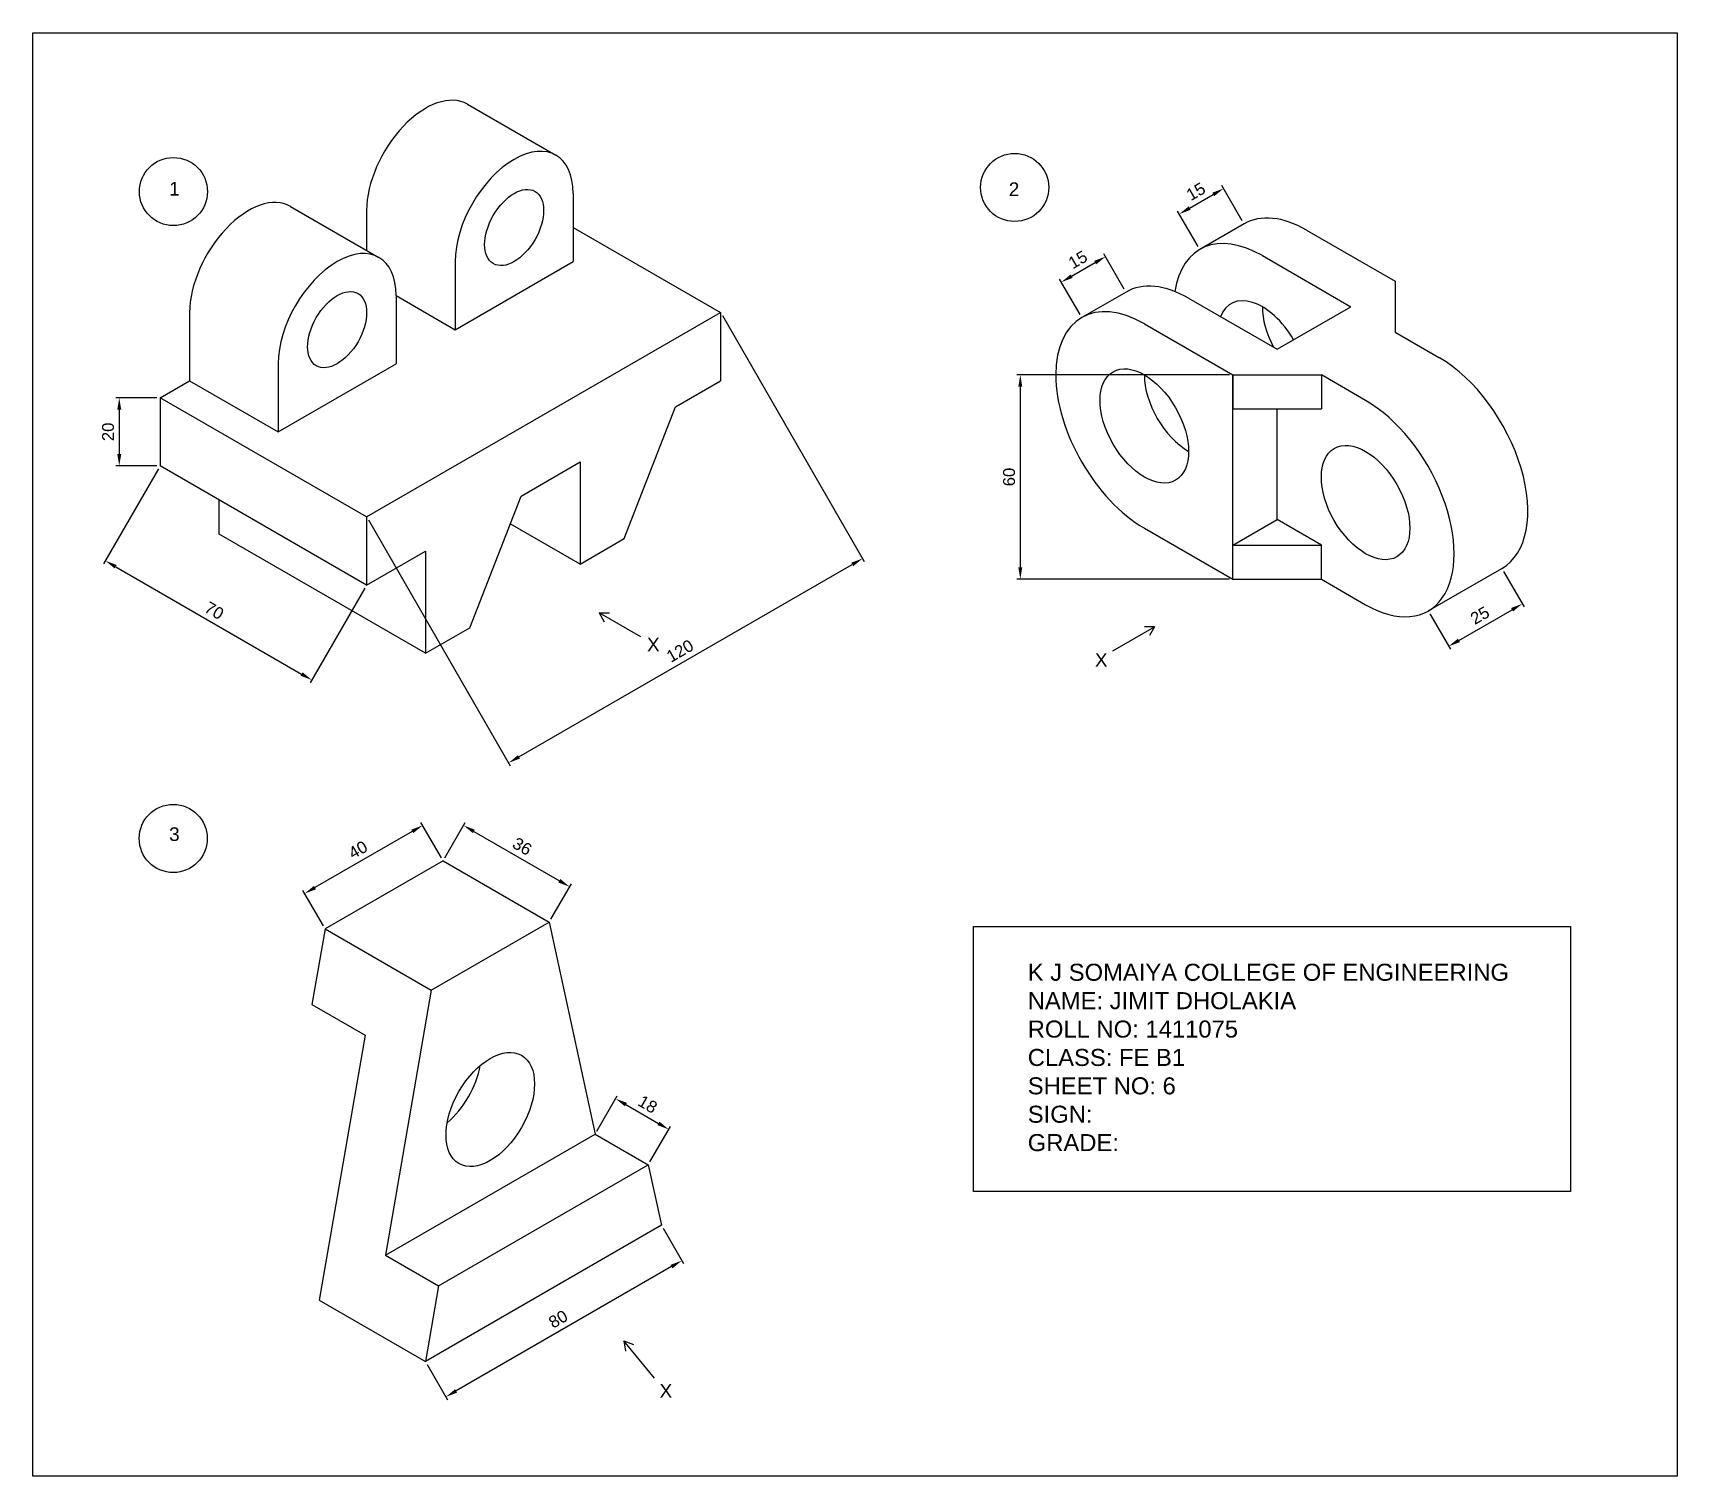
# Model space of a CAD drawing. Header units: millimetres. Extents: x 3004 to 3487, y 444 to 868.
import ezdxf

# ---------------------------------------------------------------- set-up
doc = ezdxf.new("R2010")
doc.units = ezdxf.units.MM
doc.layers.add('AM_5', color=3, linetype='Continuous', lineweight=25)
doc.styles.get("Standard").update_dxf_attribs({"font": 'ARIAL.TTF'})
doc.dimstyles.new('AM_ISO$0', dxfattribs={"dimtxt": 3.5, "dimasz": 3.5, "dimexe": 1, "dimexo": 1, "dimgap": 1.5, "dimtad": 1, "dimdsep": 46, "dimtxsty": 'Standard', "dimcen": 0, "dimclrd": 256, "dimclre": 256, "dimclrt": 2, "dimadec": 0, "dimazin": 2, "dimtp": 0.1, "dimtm": 0.1, "dimtfac": 0.71, "dimtdec": 3, "dimtmove": 0, "dimatfit": 3, "dimfxl": 1, "dimlwd": -1, "dimlwe": -1, "dimarcsym": 1})

# ---------------------------------------------------------------- blocks, each defined once
blk = doc.blocks.new('*D2')
at = {"layer": 'AM_5', "linetype": 'ByBlock', "transparency": 16777216}
for p, q in [((3355.48, 767.23), (3293.09, 767.23)), ((3294.09, 763.73), (3294.09, 710.73)), ((3355.48, 707.23), (3293.09, 707.23))]:
    blk.add_line(p, q, dxfattribs=at)
at = {"layer": 'AM_5', "transparency": 16777216}
for points in [[(3293.51, 763.73), (3294.67, 763.73), (3294.09, 767.23)], [(3293.51, 710.73), (3294.67, 710.73), (3294.09, 707.23)]]:
    blk.add_solid(points, dxfattribs=at)
at = {"layer": 'Defpoints', "color": 0, "transparency": 16777216}
for p in [(3356.48, 767.23), (3294.09, 707.23), (3356.48, 707.23)]:
    blk.add_point(p, dxfattribs=at)
at = {"layer": 'AM_5', "color": 2, "transparency": 16777216, "insert": (3290.8, 737.23), "char_height": 3.5, "attachment_point": 5, "rotation": 90}
blk.add_mtext('60', dxfattribs=at)
blk = doc.blocks.new('*D3')
at = {"layer": 'AM_5', "linetype": 'ByBlock', "transparency": 16777216}
for p, q in [((3324.62, 792.41), (3318.62, 802.81)), ((3309.16, 796.19), (3316.09, 800.19)), ((3311.63, 784.91), (3305.63, 795.31))]:
    blk.add_line(p, q, dxfattribs=at)
at = {"layer": 'AM_5', "transparency": 16777216}
for points in [[(3315.8, 800.7), (3316.38, 799.69), (3319.12, 801.94)], [(3308.87, 796.7), (3309.45, 795.69), (3306.13, 794.44)]]:
    blk.add_solid(points, dxfattribs=at)
at = {"layer": 'Defpoints', "color": 0, "transparency": 16777216}
for p in [(3319.12, 801.94), (3325.12, 791.55), (3312.13, 784.05)]:
    blk.add_point(p, dxfattribs=at)
at = {"layer": 'AM_5', "color": 2, "transparency": 16777216, "insert": (3310.98, 801.04), "char_height": 3.5, "attachment_point": 5, "rotation": 30}
blk.add_mtext('15', dxfattribs=at)
blk = doc.blocks.new('*D4')
at = {"layer": 'AM_5', "linetype": 'ByBlock', "transparency": 16777216}
for p, q in [((3359.26, 812.41), (3353.26, 822.81)), ((3343.8, 816.19), (3350.73, 820.19)), ((3346.27, 804.91), (3340.27, 815.31))]:
    blk.add_line(p, q, dxfattribs=at)
at = {"layer": 'AM_5', "transparency": 16777216}
for points in [[(3350.44, 820.7), (3351.02, 819.69), (3353.76, 821.94)], [(3343.51, 816.7), (3344.09, 815.69), (3340.77, 814.44)]]:
    blk.add_solid(points, dxfattribs=at)
at = {"layer": 'Defpoints', "color": 0, "transparency": 16777216}
for p in [(3353.76, 821.94), (3359.76, 811.55), (3346.77, 804.05)]:
    blk.add_point(p, dxfattribs=at)
at = {"layer": 'AM_5', "color": 2, "transparency": 16777216, "insert": (3345.62, 821.04), "char_height": 3.5, "attachment_point": 5, "rotation": 30}
blk.add_mtext('15', dxfattribs=at)
blk = doc.blocks.new('*D5')
at = {"layer": 'AM_5', "linetype": 'ByBlock', "transparency": 16777216}
for p, q in [((3041.08, 739.63), (3025, 711.77)), ((3028.53, 710.89), (3083.09, 679.39)), ((3101.71, 704.63), (3085.63, 676.77))]:
    blk.add_line(p, q, dxfattribs=at)
at = {"layer": 'AM_5', "transparency": 16777216}
for points in [[(3028.83, 711.4), (3028.24, 710.39), (3025.5, 712.64)], [(3083.39, 679.9), (3082.8, 678.89), (3086.13, 677.64)]]:
    blk.add_solid(points, dxfattribs=at)
at = {"layer": 'Defpoints', "color": 0, "transparency": 16777216}
for p in [(3041.58, 740.49), (3102.21, 705.49), (3086.13, 677.64)]:
    blk.add_point(p, dxfattribs=at)
at = {"layer": 'AM_5', "color": 2, "transparency": 16777216, "insert": (3057.46, 697.99), "char_height": 3.5, "attachment_point": 5, "rotation": 330}
blk.add_mtext('70', dxfattribs=at)
blk = doc.blocks.new('*D6')
at = {"layer": 'AM_5', "linetype": 'ByBlock', "transparency": 16777216}
for p, q in [((3206.63, 784.63), (3248.3, 712.45)), ((3102.71, 724.63), (3144.38, 652.45)), ((3146.91, 655.07), (3244.77, 711.57))]:
    blk.add_line(p, q, dxfattribs=at)
at = {"layer": 'AM_5', "transparency": 16777216}
for points in [[(3244.48, 712.07), (3245.06, 711.06), (3247.8, 713.32)], [(3146.62, 655.57), (3147.2, 654.56), (3143.88, 653.32)]]:
    blk.add_solid(points, dxfattribs=at)
at = {"layer": 'Defpoints', "color": 0, "transparency": 16777216}
for p in [(3206.13, 785.49), (3102.21, 725.49), (3247.8, 713.32)]:
    blk.add_point(p, dxfattribs=at)
at = {"layer": 'AM_5', "color": 2, "transparency": 16777216, "insert": (3194.19, 686.17), "char_height": 3.5, "attachment_point": 5, "rotation": 30}
blk.add_mtext('120', dxfattribs=at)
blk = doc.blocks.new('*D7')
at = {"layer": 'AM_5', "linetype": 'ByBlock', "transparency": 16777216}
for p, q in [((3115.61, 633.18), (3087.03, 616.68)), ((3124.14, 625.41), (3118.14, 635.8)), ((3089.5, 605.41), (3083.5, 615.8))]:
    blk.add_line(p, q, dxfattribs=at)
at = {"layer": 'AM_5', "transparency": 16777216}
for points in [[(3115.32, 633.69), (3115.9, 632.68), (3118.64, 634.93)], [(3086.74, 617.19), (3087.32, 616.18), (3084, 614.93)]]:
    blk.add_solid(points, dxfattribs=at)
at = {"layer": 'Defpoints', "color": 0, "transparency": 16777216}
for p in [(3124.64, 624.54), (3084, 614.93), (3090, 604.54)]:
    blk.add_point(p, dxfattribs=at)
at = {"layer": 'AM_5', "color": 2, "transparency": 16777216, "insert": (3099.67, 627.78), "char_height": 3.5, "attachment_point": 5, "rotation": 30}
blk.add_mtext('40', dxfattribs=at)
blk = doc.blocks.new('*D8')
at = {"layer": 'AM_5', "linetype": 'ByBlock', "transparency": 16777216}
for p, q in [((3189.22, 516.67), (3195.22, 506.28)), ((3191.69, 505.4), (3128.47, 468.9)), ((3119.94, 476.67), (3125.94, 466.28))]:
    blk.add_line(p, q, dxfattribs=at)
at = {"layer": 'AM_5', "transparency": 16777216}
for points in [[(3191.4, 505.9), (3191.98, 504.89), (3194.72, 507.15)], [(3128.18, 469.4), (3128.76, 468.39), (3125.44, 467.15)]]:
    blk.add_solid(points, dxfattribs=at)
at = {"layer": 'Defpoints', "color": 0, "transparency": 16777216}
for p in [(3188.72, 517.54), (3119.44, 477.54), (3125.44, 467.15)]:
    blk.add_point(p, dxfattribs=at)
at = {"layer": 'AM_5', "color": 2, "transparency": 16777216, "insert": (3158.44, 489.99), "char_height": 3.5, "attachment_point": 5, "rotation": 30}
blk.add_mtext('80', dxfattribs=at)
blk = doc.blocks.new('*D9')
at = {"layer": 'AM_5', "linetype": 'ByBlock', "transparency": 16777216}
for p, q in [((3169.79, 545.18), (3175.79, 555.58)), ((3178.32, 552.96), (3187.84, 547.46)), ((3185.37, 536.18), (3191.37, 546.58))]:
    blk.add_line(p, q, dxfattribs=at)
at = {"layer": 'AM_5', "transparency": 16777216}
for points in [[(3178.61, 553.47), (3178.03, 552.45), (3175.29, 554.71)], [(3188.14, 547.97), (3187.55, 546.95), (3190.87, 545.71)]]:
    blk.add_solid(points, dxfattribs=at)
at = {"layer": 'Defpoints', "color": 0, "transparency": 16777216}
for p in [(3190.87, 545.71), (3169.29, 544.32), (3184.87, 535.32)]:
    blk.add_point(p, dxfattribs=at)
at = {"layer": 'AM_5', "color": 2, "transparency": 16777216, "insert": (3184.72, 553.06), "char_height": 3.5, "attachment_point": 5, "rotation": 330}
blk.add_mtext('18', dxfattribs=at)
blk = doc.blocks.new('*D10')
at = {"layer": 'AM_5', "linetype": 'ByBlock', "transparency": 16777216}
for p, q in [((3125.14, 625.41), (3131.14, 635.8)), ((3133.67, 633.18), (3158.78, 618.68)), ((3156.31, 607.41), (3162.31, 617.8))]:
    blk.add_line(p, q, dxfattribs=at)
at = {"layer": 'AM_5', "transparency": 16777216}
for points in [[(3133.96, 633.69), (3133.38, 632.68), (3130.64, 634.93)], [(3159.08, 619.19), (3158.49, 618.18), (3161.81, 616.93)]]:
    blk.add_solid(points, dxfattribs=at)
at = {"layer": 'Defpoints', "color": 0, "transparency": 16777216}
for p in [(3124.64, 624.54), (3161.81, 616.93), (3155.81, 606.54)]:
    blk.add_point(p, dxfattribs=at)
at = {"layer": 'AM_5', "color": 2, "transparency": 16777216, "insert": (3147.87, 628.78), "char_height": 3.5, "attachment_point": 5, "rotation": 330}
blk.add_mtext('36', dxfattribs=at)
blk = doc.blocks.new('*D11')
at = {"layer": 'AM_5', "linetype": 'ByBlock', "transparency": 16777216}
for p, q in [((3040.58, 760.49), (3028.58, 760.49)), ((3029.58, 756.99), (3029.58, 743.99)), ((3040.58, 740.49), (3028.58, 740.49))]:
    blk.add_line(p, q, dxfattribs=at)
at = {"layer": 'AM_5', "transparency": 16777216}
for points in [[(3029, 756.99), (3030.17, 756.99), (3029.58, 760.49)], [(3029, 743.99), (3030.17, 743.99), (3029.58, 740.49)]]:
    blk.add_solid(points, dxfattribs=at)
at = {"layer": 'Defpoints', "color": 0, "transparency": 16777216}
for p in [(3041.58, 760.49), (3029.58, 740.49), (3041.58, 740.49)]:
    blk.add_point(p, dxfattribs=at)
at = {"layer": 'AM_5', "color": 2, "transparency": 16777216, "insert": (3026.3, 750.49), "char_height": 3.5, "attachment_point": 5, "rotation": 90}
blk.add_mtext('20', dxfattribs=at)
blk = doc.blocks.new('*D12')
at = {"layer": 'AM_5', "linetype": 'ByBlock', "transparency": 16777216}
for p, q in [((3435.98, 709.54), (3441.98, 699.15)), ((3414.33, 697.04), (3420.33, 686.65)), ((3422.86, 689.27), (3438.44, 698.27))]:
    blk.add_line(p, q, dxfattribs=at)
at = {"layer": 'AM_5', "transparency": 16777216}
for points in [[(3438.15, 698.77), (3438.74, 697.76), (3441.48, 700.02)], [(3422.56, 689.77), (3423.15, 688.76), (3419.83, 687.52)]]:
    blk.add_solid(points, dxfattribs=at)
at = {"layer": 'Defpoints', "color": 0, "transparency": 16777216}
for p in [(3435.48, 710.41), (3441.48, 700.02), (3413.83, 697.91)]:
    blk.add_point(p, dxfattribs=at)
at = {"layer": 'AM_5', "color": 2, "transparency": 16777216, "insert": (3429.01, 696.61), "char_height": 3.5, "attachment_point": 5, "rotation": 30}
blk.add_mtext('25', dxfattribs=at)

msp = doc.modelspace()

# ---------------------------------------------------------------- linework, layer by layer
for p, q in [((3131.774, 846.707), (3157.755, 831.707)), ((3079.813, 816.707), (3105.794, 801.707)), ((3162.828, 820.494), (3162.828, 800.494)), ((3102.207, 815.494), (3102.207, 803.778)), ((3359.762, 811.548), (3346.772, 804.048)), ((3162.828, 810.494), (3206.13, 785.494)), ((3378.133, 809.728), (3404.114, 794.728)), ((3365.143, 802.228), (3391.124, 787.228)), ((3128.187, 800.494), (3128.187, 780.494)), ((3128.187, 780.494), (3162.828, 800.494)), ((3404.114, 794.728), (3404.114, 779.728)), ((3110.867, 790.494), (3110.867, 770.494)), ((3110.867, 790.494), (3128.187, 780.494)), ((3325.121, 791.548), (3312.131, 784.048)), ((3343.492, 789.728), (3369.473, 774.728)), ((3343.492, 789.728), (3369.473, 774.728)), ((3369.473, 774.728), (3391.124, 787.228)), ((3050.245, 785.494), (3050.245, 765.494)), ((3102.207, 725.494), (3206.13, 785.494)), ((3206.13, 785.494), (3206.13, 765.494)), ((3330.502, 782.228), (3356.483, 767.228)), ((3404.114, 779.728), (3417.104, 772.228)), ((3076.226, 770.494), (3076.226, 750.494)), ((3076.226, 750.494), (3110.867, 770.494)), ((3041.585, 760.494), (3050.245, 765.494)), ((3050.245, 765.494), (3076.226, 750.494)), ((3192.828, 757.815), (3206.13, 765.494)), ((3356.483, 707.228), (3356.483, 767.228)), ((3356.483, 767.228), (3356.483, 757.228)), ((3356.483, 767.228), (3382.463, 767.228)), ((3382.463, 767.228), (3382.463, 757.228)), ((3395.454, 759.728), (3382.463, 767.228)), ((3102.207, 725.494), (3041.585, 760.494)), ((3041.585, 760.494), (3041.585, 740.494)), ((3177.828, 719.154), (3192.828, 757.815)), ((3356.483, 757.228), (3382.463, 757.228)), ((3369.473, 724.728), (3369.473, 757.228)), ((3369.473, 724.728), (3369.473, 757.228)), ((3102.207, 705.494), (3041.585, 740.494)), ((3147.517, 731.654), (3164.838, 741.654)), ((3164.838, 741.654), (3164.838, 711.654)), ((3058.905, 720.494), (3058.905, 730.494)), ((3132.517, 692.994), (3147.517, 731.654)), ((3102.207, 725.494), (3102.207, 705.494)), ((3356.483, 717.228), (3369.473, 724.728)), ((3382.463, 717.228), (3369.473, 724.728)), ((3119.527, 685.494), (3058.905, 720.494)), ((3164.838, 711.654), (3144.348, 723.484)), ((3330.502, 722.228), (3356.483, 707.228)), ((3102.207, 705.494), (3119.527, 715.494)), ((3119.527, 715.494), (3119.527, 685.494)), ((3164.838, 711.654), (3177.828, 719.154)), ((3356.483, 707.228), (3356.483, 717.228)), ((3356.483, 717.228), (3382.463, 717.228)), ((3382.463, 707.228), (3382.463, 717.228)), ((3413.825, 697.909), (3435.476, 710.409)), ((3356.483, 707.228), (3382.463, 707.228)), ((3382.463, 707.228), (3395.454, 699.728)), ((3182.695, 690.282), (3170.474, 697.338)), ((3170.474, 697.338), (3173.474, 697.338)), ((3170.474, 697.338), (3171.974, 694.74)), ((3119.527, 685.494), (3132.517, 692.994)), ((3321.283, 686.211), (3333.504, 693.267)), ((3333.504, 693.267), (3330.504, 693.267)), ((3333.504, 693.267), (3332.004, 690.669)), ((3124.638, 624.54), (3089.997, 604.54)), ((3124.638, 624.54), (3155.815, 606.54)), ((3089.997, 604.54), (3086.148, 582.318)), ((3089.997, 604.54), (3121.174, 586.54)), ((3121.174, 586.54), (3155.815, 606.54)), ((3155.815, 606.54), (3169.286, 544.318)), ((3121.174, 586.54), (3107.702, 508.762)), ((3086.148, 582.318), (3101.736, 573.318)), ((3101.736, 573.318), (3088.265, 495.54)), ((3107.702, 508.762), (3169.286, 544.318)), ((3169.286, 544.318), (3184.875, 535.318)), ((3123.291, 499.762), (3184.875, 535.318)), ((3184.875, 535.318), (3188.724, 517.54)), ((3188.724, 517.54), (3119.442, 477.54)), ((3107.702, 508.762), (3123.291, 499.762)), ((3123.291, 499.762), (3119.442, 477.54)), ((3088.265, 495.54), (3119.442, 477.54)), ((3186.706, 472.669), (3177.744, 483.569)), ((3177.744, 483.569), (3180.553, 482.515)), ((3177.744, 483.569), (3178.235, 480.61))]:
    msp.add_line(p, q)
for points in [[(3004.226, 867.636), (3486.903, 867.636), (3486.903, 443.888), (3004.226, 443.888)], [(3280.338, 605.263), (3455.643, 605.263), (3455.643, 527.456), (3280.338, 527.456)]]:
    msp.add_lwpolyline(points, close=True)
for centre in [(3045.484, 821.043), (3292.43, 822.256), (3045.427, 631.107)]:
    msp.add_circle(centre, 10)
for centre, major_axis, start_param, end_param in [((3119.527, 825.494), (-12.247, -21.213), 3.1415927, 5.4977871), ((3145.508, 810.494), (-12.247, -21.213), 2.3561945, 5.4977871), ((3067.566, 795.494), (-12.247, -21.213), 3.1415927, 5.4977871), ((3378.133, 779.728), (18.371, -31.82), 2.3561945, 3.1415927), ((3365.143, 772.228), (18.371, -31.82), 2.3561945, 3.7717299), ((3093.546, 780.494), (-12.247, -21.213), 2.3561945, 5.4977871), ((3343.492, 759.728), (18.371, -31.82), 2.3561945, 3.1415927), ((3330.502, 752.228), (18.371, -31.82), 2.3561945, 5.4977871), ((3365.143, 772.228), (9.186, -15.91), 7.8539816, 9.8703392), ((3378.133, 779.728), (9.186, -15.91), 10.2101761, 10.9399038), ((3417.104, 742.228), (18.371, -31.82), 6.2831853, 8.6393798), ((3343.492, 759.728), (9.186, -15.91), 3.9269908, 5.4977871), ((3395.454, 729.728), (18.371, -31.82), 5.4977871, 8.6393798), ((3122.906, 560.54), (-9.186, -15.91), 7.2963828, 8.4115805)]:
    msp.add_ellipse(centre, major_axis=major_axis, ratio=0.5773503, start_param=start_param, end_param=end_param)
for centre, major_axis in [((3145.508, 810.494), (-6.124, -10.607)), ((3093.546, 780.494), (-6.124, -10.607)), ((3330.502, 752.228), (9.186, -15.91)), ((3395.454, 729.728), (9.186, -15.91)), ((3138.494, 551.54), (-9.186, -15.91))]:
    msp.add_ellipse(centre, major_axis=major_axis, ratio=0.5773503)

# ---------------------------------------------------------------- texts
at = {"attachment_point": 1}
for s, width, insert, char_height in [('1', 65.35662, (3044.208, 823.863), 4), ('2', 65.35662, (3290.701, 823.723), 4), ('X', 8.96521, (3184.499, 690.035), 4), ('X', 8.96521, (3315.985, 685.509), 4), ('3', 65.35662, (3044.212, 634.372), 4), ('K J SOMAIYA COLLEGE OF ENGINEERING\\PNAME: JIMIT DHOLAKIA\\PROLL NO: 1411075\\PCLASS: FE B1\\PSHEET NO: 6\\PSIGN:\\PGRADE:', 182.79936, (3296.275, 594.32), 5), ('X', 8.96521, (3188.191, 470.903), 4)]:
    msp.add_mtext_dynamic_manual_height_columns(s, width=width, gutter_width=12.5, heights=[0], dxfattribs=dict(at, insert=insert, char_height=char_height))

# ---------------------------------------------------------------- dimensions: what is measured, and where the dimension line sits
at = {"layer": 'AM_5'}
for p1, p2, distance, picture, middle in [((3346.772, 804.048), (3359.762, 811.548), 12, '*D4', (3345.623, 821.037)), ((3312.131, 784.048), (3325.121, 791.548), 12, '*D3', (3310.982, 801.037)), ((3102.207, 725.494), (3206.13, 785.494), -83.34, '*D6', (3194.194, 686.166)), ((3356.483, 767.228), (3356.483, 707.228), -62.393, '*D2', (3290.803, 737.228)), ((3041.585, 760.494), (3041.585, 740.494), -12, '*D11', (3026.298, 750.494)), ((3041.585, 740.494), (3102.207, 705.494), -32.162, '*D5', (3057.458, 697.987)), ((3413.825, 697.909), (3435.476, 710.409), -12, '*D12', (3429.007, 696.613)), ((3124.638, 624.54), (3089.997, 604.54), -12, '*D7', (3099.674, 627.779)), ((3124.638, 624.54), (3155.815, 606.54), 12, '*D10', (3147.87, 628.78)), ((3169.286, 544.318), (3184.875, 535.318), 12, '*D9', (3184.724, 553.057)), ((3188.724, 517.54), (3119.442, 477.54), 12, '*D8', (3158.439, 489.994))]:
    dim = msp.add_aligned_dim(p1=p1, p2=p2, distance=distance, dimstyle='AM_ISO$0', dxfattribs=at)
    dim.commit()
    dim.dimension.update_dxf_attribs({"geometry": picture, "text_midpoint": middle})

doc.saveas('drawing.dxf')
